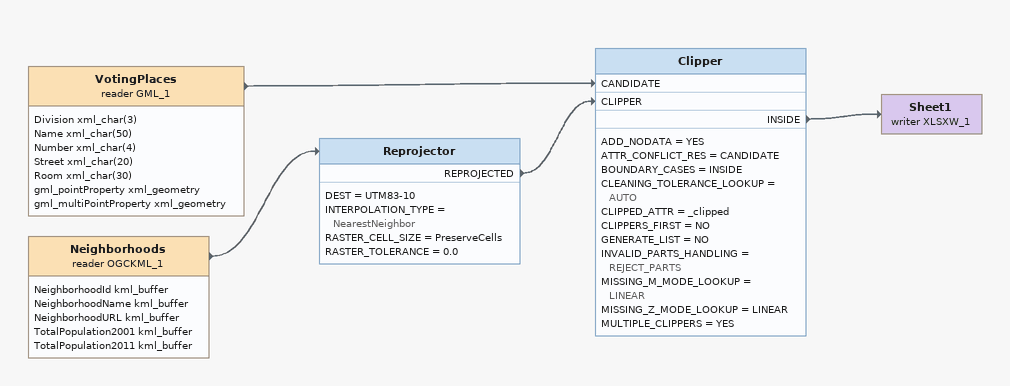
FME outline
VotingPlaces (reader GML_1)
    attributes: Division xml_char(3), Name xml_char(50), Number xml_char(4), Street xml_char(20), Room xml_char(30), gml_pointProperty xml_geometry, gml_multiPointProperty xml_geometry
    -> Clipper [CANDIDATE]
Neighborhoods (reader OGCKML_1)
    attributes: NeighborhoodId kml_buffer, NeighborhoodName kml_buffer, NeighborhoodURL kml_buffer, TotalPopulation2001 kml_buffer, TotalPopulation2011 kml_buffer
    -> Reprojector
Reprojector
    DEST = UTM83-10
    INTERPOLATION_TYPE = NearestNeighbor
    RASTER_CELL_SIZE = PreserveCells
    RASTER_TOLERANCE = 0.0
    REPROJECTED -> Clipper [CLIPPER]
Clipper
    ADD_NODATA = YES
    ATTR_CONFLICT_RES = CANDIDATE
    BOUNDARY_CASES = INSIDE
    CLEANING_TOLERANCE_LOOKUP = AUTO
    CLIPPED_ATTR = _clipped
    CLIPPERS_FIRST = NO
    GENERATE_LIST = NO
    INVALID_PARTS_HANDLING = REJECT_PARTS
    MISSING_M_MODE_LOOKUP = LINEAR
    MISSING_Z_MODE_LOOKUP = LINEAR
    MULTIPLE_CLIPPERS = YES
    INSIDE -> Sheet1 (writer XLSXW_1)
Sheet1 (writer XLSXW_1)
